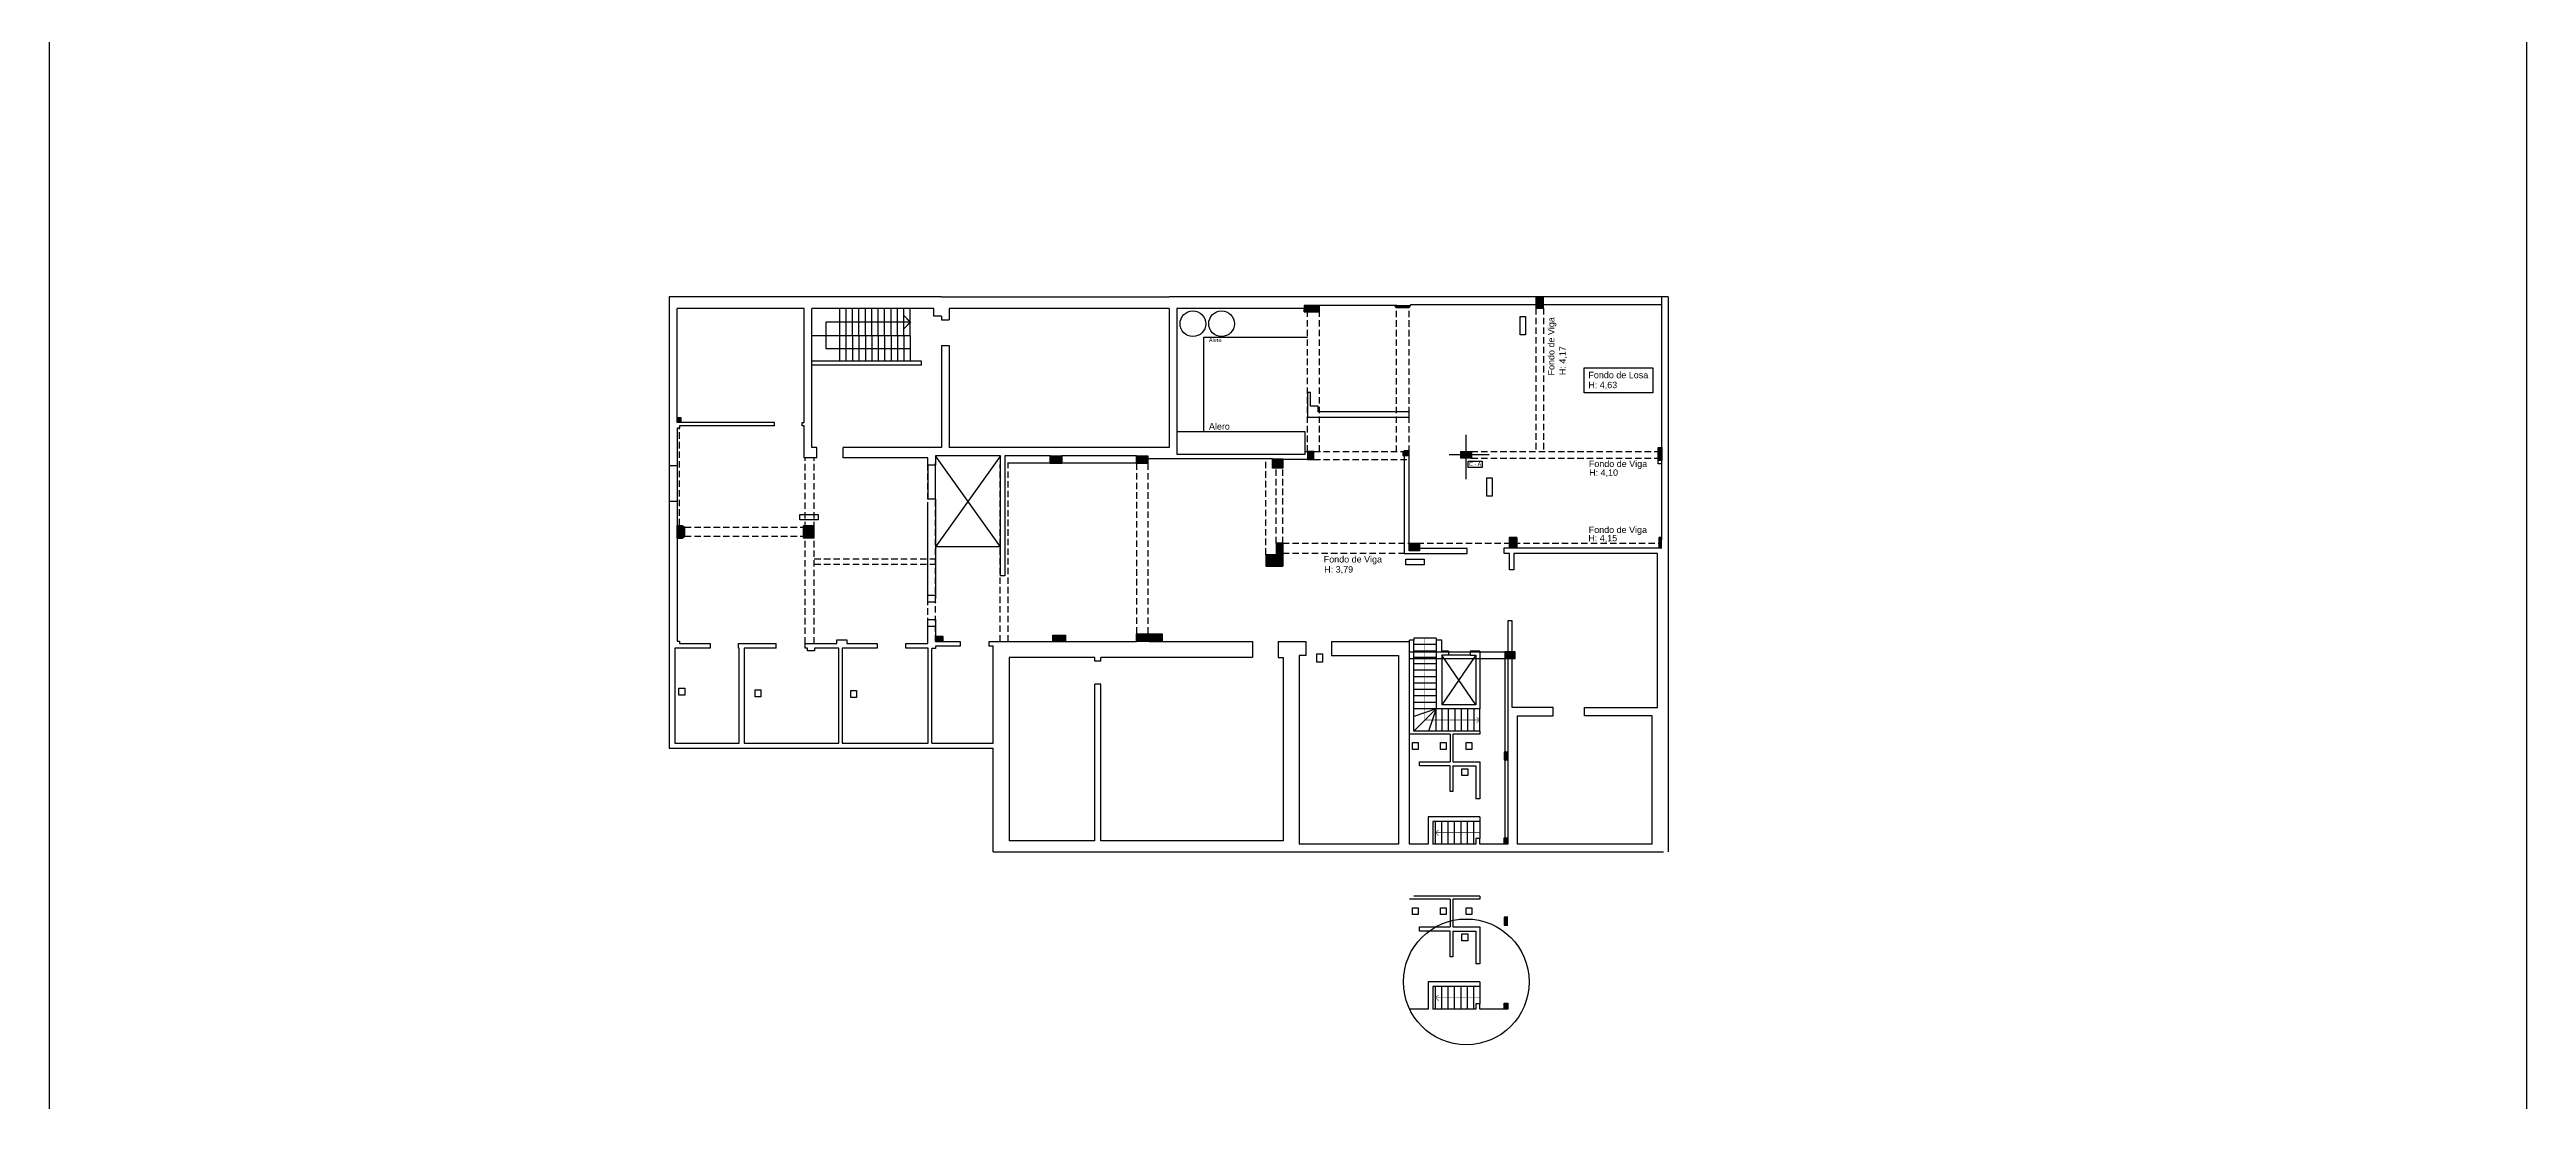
# Model space of a CAD drawing. Header units: millimetres. Extents: x 58411 to 366943, y -302717 to -95300.
# Drawn here: x 270412 to 366943, y -196226 to -155235 of the extents above; entities that cross this region are included whole.
import ezdxf

# ---------------------------------------------------------------- set-up
doc = ezdxf.new("R2010")
doc.units = ezdxf.units.MM
doc.header["$LTSCALE"] = 1000
doc.linetypes.add('DASHDOT', pattern=[1, 0.5, -0.25, 0, -0.25])
doc.linetypes.add('HIDDEN', pattern=[0.375, 0.25, -0.125])
for name, color, linetype in [('a-Columnas', 12, 'Continuous'), ('A-Cotas 100', 191, 'Continuous'), ('A-Des-Rel', 6, 'Continuous'), ('A-Estructura', 86, 'Continuous'), ('A-MURHATCH NUEVOS', 24, 'Continuous'), ('A-Muros', 3, 'Continuous'), ('A-Murvis', 1, 'Continuous'), ('a-tex-estructura', 7, 'Continuous')]:
    doc.layers.add(name, color=color, linetype=linetype)
doc.layers.add('P-Ventana', color=6, linetype='Continuous', plot=False)
doc.styles.add('SW-100', font='swiss.ttf', dxfattribs={"height": 200})

msp = doc.modelspace()

# ---------------------------------------------------------------- hatches: boundary and pattern name
at = {"layer": 'a-Columnas'}
h = msp.add_hatch(color=12, dxfattribs=at)
h.dxf.hatch_style = 1
h.paths.add_polyline_path([(328337.663, -165314.362), (328637.663, -165314.362), (328637.663, -164874.671), (328337.663, -164874.671)])
h = msp.add_hatch(color=12, dxfattribs=at)
h.dxf.hatch_style = 1
h.paths.add_polyline_path([(319907.663, -165204.671), (319307.663, -165204.671), (319307.663, -165454.671), (319907.663, -165454.671)])
h = msp.add_hatch(color=12, dxfattribs=at)
h.dxf.hatch_style = 1
h.paths.add_polyline_path([(323452.057, -165204.671), (322845.269, -165204.671), (322898.663, -165289.224), (323398.663, -165289.224)])
h = msp.add_hatch(color=12, dxfattribs=at)
h.dxf.hatch_style = 1
h.paths.add_polyline_path([(295016.531, -169574.671), (294867.451, -169574.671), (294867.451, -169774.671), (295016.531, -169774.671)])
h = msp.add_hatch(color=12, dxfattribs=at)
h.dxf.hatch_style = 1
h.paths.add_polyline_path([(333247.663, -170746.929), (333107.663, -170746.929), (333107.663, -171246.929), (333247.663, -171246.929)])
h = msp.add_hatch(color=12, dxfattribs=at)
h.dxf.hatch_style = 1
h.paths.add_polyline_path([(309857.663, -171064.671), (309407.663, -171064.671), (309407.663, -171364.671), (309857.663, -171364.671)])
h = msp.add_hatch(color=12, dxfattribs=at)
h.dxf.hatch_style = 1
h.paths.add_polyline_path([(313217.663, -171064.671), (312767.663, -171064.671), (312767.663, -171364.671), (313217.663, -171364.671)])
h = msp.add_hatch(color=12, dxfattribs=at)
h.dxf.hatch_style = 1
h.paths.add_polyline_path([(318477.663, -171204.671), (318477.843, -171184.671), (318077.663, -171184.671), (318077.663, -171554.671), (318477.663, -171554.671)])
h = msp.add_hatch(color=12, dxfattribs=at)
h.dxf.hatch_style = 1
h.paths.add_polyline_path([(319687.663, -170904.671), (319437.663, -170904.671), (319437.663, -171204.671), (319687.663, -171204.671)])
h = msp.add_hatch(color=12, dxfattribs=at)
h.dxf.hatch_style = 1
h.paths.add_polyline_path([(323397.663, -170904.671), (323147.663, -170904.671), (323147.663, -171054.671), (323397.663, -171054.671)])
h = msp.add_hatch(color=12, dxfattribs=at)
h.dxf.hatch_style = 1
h.paths.add_polyline_path([(325826.346, -170894.663), (325621.346, -170894.663), (325621.346, -171029.663), (325826.346, -171029.663)])
h.paths.add_polyline_path([(325621.346, -170894.663), (325416.346, -170894.663), (325416.346, -171029.663), (325621.346, -171029.663)])
h.paths.add_polyline_path([(325621.346, -171029.663), (325416.346, -171029.663), (325416.346, -171164.663), (325621.346, -171164.663)])
h.paths.add_polyline_path([(325826.346, -171029.663), (325621.346, -171029.663), (325621.346, -171164.663), (325826.346, -171164.663)])
h = msp.add_hatch(color=12, dxfattribs=at)
h.dxf.hatch_style = 1
h.paths.add_polyline_path([(295167.854, -173852.961), (295066.531, -173776.807), (294866.531, -173776.807), (294866.531, -174276.807), (295066.531, -174276.807), (295167.854, -174200.653)])
h = msp.add_hatch(color=12, dxfattribs=at)
h.dxf.hatch_style = 1
h.paths.add_polyline_path([(300201.531, -173776.807), (299801.531, -173776.807), (299801.531, -174276.807), (300201.531, -174276.807)])
h = msp.add_hatch(color=12, dxfattribs=at)
h.dxf.hatch_style = 1
h.paths.add_polyline_path([(318477.663, -174470.096), (318217.663, -174470.096), (318217.663, -174920.096), (317817.663, -174920.096), (317817.663, -175370.096), (318477.663, -175370.096)])
h = msp.add_hatch(color=12, dxfattribs=at)
h.dxf.hatch_style = 1
h.paths.add_polyline_path([(323797.663, -174465.42), (323397.663, -174465.42), (323397.663, -174765.42), (323797.663, -174765.42)])
h = msp.add_hatch(color=12, dxfattribs=at)
h.dxf.hatch_style = 1
h.paths.add_polyline_path([(327600.234, -174255.42), (327300.234, -174255.42), (327300.234, -174655.42), (327600.234, -174655.42)])
h = msp.add_hatch(color=12, dxfattribs=at)
h.dxf.hatch_style = 1
h.paths.add_polyline_path([(333227.663, -174255.42), (333127.663, -174255.42), (333127.663, -174465.42), (333227.663, -174465.42)])
h.paths.add_polyline_path([(333227.663, -174465.42), (333127.663, -174465.42), (333127.663, -174655.42), (333227.663, -174655.42)])
h = msp.add_hatch(color=12, dxfattribs=at)
h.dxf.hatch_style = 1
h.paths.add_polyline_path([(305237.663, -178123.708), (304937.663, -178123.708), (304937.663, -178303.708), (305237.663, -178303.708)])
h.paths.add_polyline_path([(305237.663, -178103.708), (304937.663, -178103.708), (304937.663, -178123.708), (305237.663, -178123.708)])
h = msp.add_hatch(color=12, dxfattribs=at)
h.dxf.hatch_style = 1
h.paths.add_polyline_path([(310007.663, -178053.708), (309507.663, -178053.708), (309507.663, -178303.708), (310007.663, -178303.708)])
h = msp.add_hatch(color=12, dxfattribs=at)
h.dxf.hatch_style = 1
h.paths.add_polyline_path([(313267.663, -178003.708), (312767.663, -178003.708), (312767.663, -178303.708), (313267.663, -178303.708)])
h = msp.add_hatch(color=12, dxfattribs=at)
h.dxf.hatch_style = 1
h.paths.add_polyline_path([(313767.663, -178003.708), (313267.663, -178003.708), (313267.663, -178303.708), (313767.663, -178303.708)])
h = msp.add_hatch(color=12, dxfattribs=at)
h.dxf.hatch_style = 1
h.paths.add_polyline_path([(327532.194, -178708.708), (327132.194, -178708.708), (327132.194, -178958.708), (327532.194, -178958.708)])
h = msp.add_hatch(color=12, dxfattribs=at)
h.dxf.hatch_style = 1
h.paths.add_polyline_path([(327247.663, -182618.708), (327097.663, -182618.708), (327097.663, -182918.708), (327247.663, -182918.708)])
h = msp.add_hatch(color=12, dxfattribs=at)
h.dxf.hatch_style = 1
h.paths.add_polyline_path([(327247.663, -185958.698), (327132.716, -185958.698), (327132.716, -186193.708), (327247.663, -186193.708)])
h.paths.add_polyline_path([(327132.716, -185958.698), (327097.663, -185958.698), (327097.663, -186193.708), (327132.716, -186193.708)])
h = msp.add_hatch(color=12, dxfattribs=at)
h.dxf.hatch_style = 1
h.paths.add_polyline_path([(327247.663, -189051.095), (327097.663, -189051.095), (327097.663, -189351.095), (327247.663, -189351.095)])
h = msp.add_hatch(color=12, dxfattribs=at)
h.dxf.hatch_style = 1
h.paths.add_polyline_path([(327247.663, -192391.085), (327132.716, -192391.085), (327132.716, -192626.095), (327247.663, -192626.095)])
h.paths.add_polyline_path([(327132.716, -192391.085), (327097.663, -192391.085), (327097.663, -192626.095), (327132.716, -192626.095)])

# ---------------------------------------------------------------- linework, layer by layer
at = {"layer": 'a-Columnas', "color": 3}
for points in [[(328337.663, -165314.362), (328637.663, -165314.362), (328637.663, -164874.671), (328337.663, -164874.671)], [(295016.531, -169774.671), (294867.451, -169774.671), (294867.451, -169574.671), (295016.531, -169574.671)]]:
    msp.add_lwpolyline(points, close=True, dxfattribs=at)
at = {"layer": 'a-Columnas', "color": 12}
msp.add_lwpolyline([(313267.663, -178303.708), (313767.663, -178303.708)], dxfattribs=at)
at = {"layer": 'A-Cotas 100'}
msp.add_lwpolyline([(325700.25, -171270.084), (326244.203, -171270.084), (326244.203, -171518.695), (325700.25, -171518.695)], close=True, dxfattribs=at)
at = {"layer": 'A-Des-Rel', "ltscale": 500}
for points in [[(270412.428, -112398.674), (366942.703, -112398.674), (366942.703, -252296.398), (270412.428, -252296.398)], [(327720.486, -165636.325), (327934.181, -165636.325), (327934.181, -166352.515), (327720.486, -166352.515)], [(326423.271, -171921.758), (326636.966, -171921.758), (326636.966, -172637.949), (326423.271, -172637.949)], [(300372.032, -173352.303), (300372.032, -173565.998), (299655.842, -173565.998), (299655.842, -173352.303)], [(323987.118, -175095.482), (323987.118, -175309.177), (323270.927, -175309.177), (323270.927, -175095.482)], [(319807.043, -178785.261), (320020.738, -178785.261), (320020.738, -179101.506), (319807.043, -179101.506)], [(295165.304, -180123.822), (295165.304, -180388.611), (294938.259, -180388.611), (294938.259, -180123.822)], [(298138.067, -180192.409), (298138.067, -180457.198), (297911.022, -180457.198), (297911.022, -180192.409)], [(301865.453, -180215.272), (301865.453, -180480.06), (301638.407, -180480.06), (301638.407, -180215.272)], [(323756.39, -182242.807), (323756.39, -182507.596), (323529.344, -182507.596), (323529.344, -182242.807)], [(324842.359, -182242.807), (324842.359, -182507.596), (324615.314, -182507.596), (324615.314, -182242.807)], [(325842.767, -182242.807), (325842.767, -182507.596), (325615.721, -182507.596), (325615.721, -182242.807)], [(325685.362, -183264.271), (325685.362, -183529.06), (325458.316, -183529.06), (325458.316, -183264.271)], [(323756.39, -188675.194), (323756.39, -188939.983), (323529.344, -188939.983), (323529.344, -188675.194)], [(324842.359, -188675.194), (324842.359, -188939.983), (324615.314, -188939.983), (324615.314, -188675.194)], [(325842.767, -188675.194), (325842.767, -188939.983), (325615.721, -188939.983), (325615.721, -188675.194)], [(325685.362, -189696.658), (325685.362, -189961.447), (325458.316, -189961.447), (325458.316, -189696.658)]]:
    msp.add_lwpolyline(points, close=True, dxfattribs=at)
msp.add_circle((325624.758, -191566.095), 2449.764, dxfattribs=at)
at = {"layer": 'A-Estructura', "linetype": 'HIDDEN'}
for points in [[(319437.663, -170904.671), (319437.663, -165454.671)], [(319907.663, -170904.671), (319907.663, -165454.671)], [(322902.939, -170911.443), (322902.939, -165289.224)], [(323402.939, -170911.443), (323402.939, -165289.224)], [(328337.663, -165314.362), (328337.663, -170894.663)], [(328637.663, -165314.362), (328637.663, -170894.663)], [(294966.531, -173776.807), (294966.531, -169994.671)], [(299866.531, -178383.708), (299866.531, -171144.671)], [(300216.531, -178383.708), (300216.531, -171144.671)], [(304637.663, -178383.708), (304637.663, -171407.771)], [(304937.663, -178303.708), (304937.663, -171327.771)], [(307466.458, -178303.708), (307466.458, -171407.771)], [(307766.458, -178303.708), (307766.458, -171327.771)], [(312767.663, -171364.671), (312767.663, -178003.708)], [(313217.663, -171364.671), (313217.663, -178003.708)], [(317817.663, -174920.096), (317817.663, -171184.671)], [(318217.663, -174470.096), (318217.663, -171534.671)], [(318477.663, -174470.096), (318477.663, -171534.671)], [(319687.663, -170904.671), (323397.663, -170904.671)], [(319687.663, -171204.671), (323397.663, -171204.671)], [(325826.346, -170894.663), (333107.663, -170894.663)], [(325826.346, -171164.663), (333107.663, -171164.663)], [(304637.663, -176503.708), (304637.663, -172753.708)], [(304937.663, -172753.708), (304937.663, -174613.708), (304937.663, -176503.708)], [(304637.663, -176766.807), (304637.663, -173016.807)], [(304937.663, -173016.807), (304937.663, -174876.807), (304937.663, -176766.807)], [(295167.854, -173852.961), (299801.531, -173852.961)], [(295167.854, -174200.653), (299801.531, -174200.653)], [(318477.663, -174465.42), (333227.663, -174465.42)], [(300216.531, -175085.313), (304937.663, -175085.313)], [(300216.531, -175285.313), (304937.663, -175285.313)], [(318477.663, -174855.42), (323207.663, -174855.42)]]:
    msp.add_lwpolyline(points, dxfattribs=at)
at = {"layer": 'A-Estructura', "linetype": 'HIDDEN', "ltscale": 358}
for points in [[(312767.663, -171354.671), (307766.458, -171354.671)], [(323407.663, -178708.708), (327132.194, -178708.708)], [(323407.663, -178958.708), (327132.194, -178958.708)], [(327132.716, -178958.708), (327132.716, -186193.708)]]:
    msp.add_lwpolyline(points, dxfattribs=at)
at = {"layer": 'A-MURHATCH NUEVOS', "color": 24, "linetype": 'HIDDEN', "ltscale": 250}
for points in [[(315397.085, -170134.289), (315397.085, -166440.636), (319437.663, -166440.636)], [(319347.663, -170904.671), (319347.663, -170134.289), (314347.663, -170134.289)]]:
    msp.add_lwpolyline(points, dxfattribs=at)
at = {"layer": 'A-Muros'}
for p, q in [((294566.531, -164874.671), (294566.531, -171194.671)), ((333487.663, -164874.671), (314047.663, -164874.671)), ((333487.663, -164874.671), (314047.663, -164874.671)), ((333247.663, -170844.671), (333247.663, -164874.671)), ((333487.663, -164874.671), (333487.663, -186493.708)), ((294566.531, -165137.771), (294566.531, -171457.771)), ((294866.531, -169674.671), (294866.531, -165324.671)), ((294866.531, -169674.671), (294866.531, -165587.771)), ((305167.663, -165624.671), (305167.663, -165769.384)), ((314047.663, -165324.671), (305467.663, -165324.671)), ((305467.663, -165324.671), (305467.663, -165769.384)), ((314047.663, -165324.671), (314047.663, -170744.671)), ((314047.663, -165324.671), (314047.663, -170744.671)), ((314347.663, -165324.671), (314347.663, -171004.671)), ((319307.663, -165324.671), (314347.663, -165324.671)), ((314347.663, -165324.671), (314347.663, -171004.671)), ((319307.663, -165454.671), (319307.663, -165324.671)), ((322913.663, -165204.671), (319907.663, -165204.671)), ((323383.663, -165289.224), (322913.663, -165289.224)), ((328337.663, -165184.671), (323452.057, -165184.671)), ((333247.663, -165184.671), (328637.663, -165184.671)), ((333247.663, -170859.671), (333247.663, -165184.671)), ((305167.663, -166769.384), (305167.663, -170744.671)), ((305467.663, -166769.384), (305467.663, -170744.671)), ((294966.531, -169674.671), (294866.531, -169674.671)), ((294966.531, -169774.671), (294966.531, -169674.671)), ((298666.531, -169894.671), (298666.531, -169774.671)), ((299746.531, -169894.671), (299746.531, -169774.671)), ((299746.531, -169774.671), (299816.531, -169774.671)), ((294966.531, -169994.671), (294866.531, -169994.671)), ((294866.531, -169994.671), (294866.531, -171194.671)), ((294966.531, -169994.671), (294866.531, -169994.671)), ((294866.531, -170257.771), (294866.531, -171457.771)), ((298666.531, -169894.671), (294966.531, -169894.671)), ((294966.531, -169894.671), (294966.531, -169994.671)), ((294966.531, -169894.671), (294966.531, -169994.671)), ((299816.531, -169894.671), (299746.531, -169894.671)), ((299816.531, -171144.671), (299816.531, -169894.671)), ((300316.531, -171144.671), (300316.531, -170744.671)), ((301346.531, -171144.671), (301346.531, -170744.671)), ((305167.663, -170744.671), (301346.531, -170744.671)), ((314047.663, -170744.671), (305467.663, -170744.671)), ((333107.663, -171374.671), (333107.663, -170844.671)), ((333107.663, -170844.671), (333247.663, -170844.671)), ((300316.531, -171144.671), (299816.531, -171144.671)), ((304637.663, -171144.671), (301346.531, -171144.671)), ((304637.663, -171434.671), (304637.663, -171144.671)), ((307467.663, -171064.671), (304937.663, -171064.671)), ((307467.663, -175743.708), (307467.663, -171064.671)), ((307467.663, -175743.708), (307467.663, -171064.671)), ((309407.663, -171064.671), (307637.663, -171064.671)), ((307637.663, -171064.671), (307637.663, -175743.708)), ((309407.663, -171064.671), (307637.663, -171064.671)), ((307637.663, -171064.671), (307637.663, -175743.708)), ((312767.663, -171064.671), (309857.663, -171064.671)), ((313097.663, -171354.671), (312627.663, -171354.671)), ((312767.663, -171354.671), (312767.663, -171064.671)), ((318067.663, -171184.671), (313097.663, -171184.671)), ((313097.663, -171184.671), (313097.663, -171354.671)), ((314347.663, -171004.671), (319347.663, -171004.671)), ((314347.663, -171004.671), (319347.663, -171004.671)), ((318067.663, -171534.671), (318067.663, -171184.671)), ((318477.663, -171534.671), (318067.663, -171534.671)), ((319467.663, -171204.671), (318477.663, -171204.671)), ((318477.663, -171204.671), (318477.663, -171534.671)), ((319467.663, -171204.671), (318477.663, -171204.671)), ((318477.663, -171204.671), (318477.663, -171534.671)), ((319347.663, -171004.671), (319347.663, -170904.671)), ((319347.663, -170904.671), (319467.663, -170904.671)), ((319347.663, -171004.671), (319347.663, -170904.671)), ((319347.663, -170904.671), (319467.663, -170904.671)), ((319467.663, -170904.671), (319467.663, -171204.671)), ((333247.663, -171246.929), (333107.663, -171246.929)), ((333247.663, -171374.671), (333107.663, -171374.671)), ((333247.663, -174255.42), (333247.663, -171246.929)), ((333247.663, -174343.708), (333247.663, -171374.671)), ((327097.663, -174855.42), (327097.663, -174655.42)), ((327097.663, -174655.42), (327310.234, -174655.42)), ((327097.663, -174873.708), (327097.663, -174673.708)), ((327600.234, -174255.42), (327600.234, -174655.42)), ((327600.234, -174655.42), (333227.663, -174655.42)), ((333227.663, -174655.42), (333227.663, -174255.42)), ((333227.663, -174255.42), (333247.663, -174255.42)), ((333227.663, -174673.708), (333227.663, -174343.708)), ((333227.663, -174343.708), (333247.663, -174343.708)), ((327307.663, -174873.708), (327097.663, -174873.708)), ((327307.663, -175503.708), (327307.663, -174873.708)), ((327307.663, -175485.42), (327307.663, -174873.708)), ((327477.663, -175503.708), (327307.663, -175503.708)), ((327477.663, -174873.708), (327477.663, -175503.708)), ((304937.663, -176503.708), (304637.663, -176503.708)), ((307637.663, -175743.708), (307467.663, -175743.708)), ((307637.663, -175743.708), (307467.663, -175743.708)), ((304937.663, -176766.807), (304637.663, -176766.807)), ((304637.663, -177443.708), (304937.663, -177443.708)), ((304637.663, -178243.708), (304637.663, -177443.708)), ((304937.663, -177443.708), (304937.663, -178303.708)), ((296156.531, -178563.708), (294786.531, -178563.708)), ((294786.531, -178563.708), (294786.531, -182263.708)), ((296156.531, -178563.708), (294786.531, -178563.708)), ((294866.531, -178283.708), (294966.531, -178283.708)), ((294866.531, -178283.708), (294966.531, -178283.708)), ((294966.531, -178283.708), (294966.531, -178383.708)), ((294966.531, -178283.708), (294966.531, -178383.708)), ((294966.531, -178383.708), (296156.531, -178383.708)), ((294966.531, -178383.708), (296156.531, -178383.708)), ((296156.531, -178383.708), (296156.531, -178563.708)), ((296156.531, -178383.708), (296156.531, -178563.708)), ((297256.531, -178563.708), (297256.531, -178383.708)), ((297256.531, -178383.708), (298736.531, -178383.708)), ((297256.531, -178563.708), (297256.531, -178383.708)), ((297286.531, -178563.708), (297256.531, -178563.708)), ((297286.531, -178563.708), (297256.531, -178563.708)), ((297286.531, -182263.708), (297286.531, -178563.708)), ((297286.531, -178563.708), (297286.531, -178563.708)), ((297286.531, -178563.708), (297286.531, -178563.708)), ((297286.531, -178563.708), (297286.531, -178563.708)), ((297286.531, -178563.708), (297286.531, -178563.708)), ((298736.531, -178563.708), (297486.531, -178563.708)), ((297486.531, -178563.708), (297486.531, -182263.708)), ((298736.531, -178563.708), (298736.531, -178383.708)), ((299866.531, -178563.708), (299866.531, -178383.708)), ((299956.531, -178563.708), (299866.531, -178563.708)), ((299956.531, -178663.708), (299956.531, -178563.708)), ((301166.531, -178563.708), (300226.531, -178563.708)), ((300226.531, -178563.708), (300226.531, -178663.708)), ((301166.531, -182263.708), (301166.531, -178563.708)), ((301306.531, -178563.708), (301306.531, -182263.708)), ((303786.531, -178563.708), (303786.531, -178383.708)), ((303786.531, -178383.708), (304637.663, -178383.708)), ((304657.663, -178563.708), (303786.531, -178563.708)), ((304637.663, -177706.807), (304937.663, -177706.807)), ((304637.663, -178243.708), (304637.663, -177706.807)), ((304637.663, -178383.708), (304637.663, -178243.708)), ((304637.663, -178243.708), (304637.663, -178243.708)), ((304657.663, -182263.708), (304657.663, -178563.708)), ((304937.663, -178573.708), (304797.663, -178573.708)), ((304797.663, -182263.708), (304797.663, -178573.708)), ((304937.663, -177706.807), (304937.663, -178303.708)), ((304937.663, -178303.708), (305897.663, -178303.708)), ((305897.663, -178483.708), (304937.663, -178483.708)), ((304937.663, -178483.708), (304937.663, -178573.708)), ((305031.41, -178243.708), (305031.41, -178243.708)), ((305897.663, -178303.708), (305897.663, -178483.708)), ((307037.663, -178483.708), (307037.663, -178303.708)), ((307037.663, -178303.708), (309507.663, -178303.708)), ((307187.663, -178483.708), (307037.663, -178483.708)), ((307187.663, -182263.708), (307187.663, -178483.708)), ((309507.663, -178303.708), (309507.663, -178053.708)), ((309507.663, -178053.708), (310007.663, -178053.708)), ((309507.663, -178296.807), (310027.663, -178296.807)), ((310007.663, -178053.708), (310007.663, -178303.708)), ((310007.663, -178303.708), (312767.663, -178303.708)), ((312767.663, -178003.708), (313767.663, -178003.708)), ((312767.663, -178303.708), (312767.663, -178023.708)), ((313767.663, -178003.708), (313767.663, -178303.708)), ((313767.663, -178303.708), (317297.663, -178303.708)), ((317297.663, -178303.708), (317297.663, -178923.708)), ((318297.663, -178303.708), (318297.663, -178923.708)), ((318297.663, -178303.708), (319377.663, -178303.708)), ((319377.663, -178303.708), (319377.663, -178853.708)), ((320377.663, -178303.708), (320377.663, -178853.708)), ((323407.663, -186193.708), (323407.663, -178253.708)), ((323577.663, -181793.708), (323577.663, -178253.708)), ((300226.531, -178663.708), (299956.531, -178663.708)), ((311147.663, -179063.708), (311147.663, -178923.708)), ((311387.663, -179063.708), (311387.663, -178923.708)), ((318297.663, -178923.708), (318487.663, -178923.708)), ((318487.663, -178923.708), (318487.663, -186063.708)), ((319377.663, -178853.708), (319107.663, -178853.708)), ((319107.663, -178853.708), (319107.663, -186193.708)), ((323407.663, -181913.708), (323407.663, -178733.708)), ((323407.663, -178733.708), (323407.663, -178733.708)), ((324927.663, -178683.708), (324927.663, -178833.708)), ((326157.663, -178683.708), (325777.663, -178683.708)), ((325777.663, -178683.708), (325777.663, -178833.708)), ((325997.663, -178833.708), (325997.663, -180773.708)), ((326157.663, -178683.708), (326157.663, -180923.708)), ((311147.663, -186063.708), (311147.663, -179963.708)), ((311387.663, -186063.708), (311387.663, -179963.708)), ((326157.663, -180923.708), (324447.663, -180923.708)), ((325997.663, -180773.708), (324667.663, -180773.708)), ((294786.531, -182263.708), (297286.531, -182263.708)), ((297486.531, -182263.708), (301166.531, -182263.708)), ((301306.531, -182263.708), (304657.663, -182263.708)), ((304797.663, -182263.708), (307187.663, -182263.708)), ((324997.663, -181913.708), (323407.663, -181913.708)), ((326157.663, -181793.708), (323577.663, -181793.708)), ((326157.663, -181913.708), (325097.663, -181913.708)), ((307187.663, -186493.708), (307187.663, -182463.708)), ((326157.663, -185133.708), (324137.663, -185133.708)), ((326157.663, -185313.708), (324317.663, -185313.708)), ((324317.663, -185313.708), (324317.663, -186193.708)), ((318487.663, -186063.708), (311387.663, -186063.708)), ((322987.663, -186193.708), (319107.663, -186193.708)), ((324137.663, -186193.708), (323407.663, -186193.708)), ((324137.663, -185572.559), (324137.663, -186193.708)), ((325997.663, -186193.708), (324317.663, -186193.708)), ((327247.663, -186193.708), (326157.663, -186193.708)), ((332867.663, -186193.708), (327617.663, -186193.708)), ((326157.663, -188226.095), (323577.663, -188226.095)), ((324997.663, -188346.095), (323407.663, -188346.095)), ((326157.663, -188346.095), (325097.663, -188346.095)), ((326157.663, -191566.095), (324137.663, -191566.095)), ((324137.663, -192004.946), (324137.663, -192626.095)), ((326157.663, -191746.095), (324317.663, -191746.095)), ((324317.663, -191746.095), (324317.663, -192626.095)), ((324137.663, -192626.095), (323407.663, -192626.095)), ((325997.663, -192626.095), (324317.663, -192626.095)), ((327247.663, -192626.095), (326157.663, -192626.095))]:
    msp.add_line(p, q, dxfattribs=at)
for points in [[(305167.663, -164874.671), (294566.531, -164874.671)], [(305167.663, -164874.671), (314047.663, -164874.671)], [(299816.531, -165324.671), (294866.531, -165324.671)], [(299816.531, -169774.671), (299816.531, -165324.671)], [(304878.626, -165324.671), (300116.531, -165324.671)], [(300116.531, -170744.671), (300116.531, -165324.671)], [(305167.663, -165624.671), (304878.626, -165624.671), (304878.626, -165324.671)], [(305167.663, -165769.384), (305467.663, -165769.384)], [(319307.663, -165204.671), (319307.663, -165454.671), (319907.663, -165454.671), (319907.663, -165204.671), (319307.663, -165204.671)], [(323398.663, -165289.224), (322898.663, -165289.224), (322845.269, -165204.671)], [(322845.269, -165204.671), (323452.057, -165204.671)], [(322898.663, -165289.224), (323398.663, -165289.224), (323452.057, -165204.671)], [(323452.057, -165204.671), (323452.057, -165184.671)], [(305167.663, -166769.384), (305467.663, -166769.384)], [(304398.626, -167534.671), (304398.626, -167384.671), (300116.531, -167384.671)], [(304398.626, -167534.671), (300116.531, -167534.671)], [(323397.663, -169554.671), (323397.663, -169354.671), (319857.663, -169354.671), (319857.663, -169134.671), (319557.663, -169134.671), (319557.663, -168604.671), (319437.663, -168604.671), (319437.663, -169554.671), (323397.663, -169554.671)], [(298666.531, -169774.671), (294966.531, -169774.671)], [(300316.531, -170744.671), (300116.531, -170744.671)], [(294866.531, -171457.771), (294566.531, -171457.771)], [(304937.663, -171064.671), (304937.663, -171434.671)], [(318477.663, -171204.671), (318477.663, -171554.671), (318077.663, -171554.671), (318077.663, -171184.671), (318477.843, -171184.671), (318477.663, -171204.671)], [(319437.663, -171204.671), (319687.663, -171204.671), (319687.663, -170904.671), (319437.663, -170904.671), (319437.663, -171204.671)], [(323397.663, -170904.671), (323147.663, -170904.671), (323147.663, -171054.671), (323397.663, -171054.671), (323397.663, -170904.671)], [(325657.663, -174873.708), (325657.663, -174673.708), (323657.663, -174673.708), (323657.663, -174483.708), (323397.663, -174483.708), (323397.663, -170874.671), (323207.663, -170874.671), (323207.663, -174873.708), (325657.663, -174873.708)], [(325416.346, -170894.663), (325826.346, -170894.663), (325826.346, -171164.663), (325416.346, -171164.663), (325416.346, -170894.663)], [(294566.531, -172583.708), (294566.531, -182463.708)], [(294866.531, -172583.708), (294866.531, -173513.708)], [(294866.531, -172846.807), (294566.531, -172846.807)], [(294866.531, -172846.807), (294866.531, -178283.708)], [(294866.531, -173776.807), (295026.531, -173776.807)], [(294866.531, -173776.807), (295066.531, -173776.807), (295167.854, -173852.961), (295167.854, -173852.961)], [(294866.531, -174276.807), (294866.531, -173776.807)], [(294866.531, -174276.807), (295066.531, -174276.807), (295167.854, -174200.653), (295167.854, -173852.961)], [(299801.531, -173776.807), (300201.531, -173776.807), (300201.531, -174276.807), (299801.531, -174276.807), (299801.531, -173776.807)], [(318477.663, -174470.096), (318217.663, -174470.096), (318217.663, -174920.096), (317817.663, -174920.096), (317817.663, -175370.096), (318477.663, -175370.096)], [(318477.663, -174470.096), (318477.663, -175370.096)], [(323397.663, -174465.42), (323797.663, -174465.42), (323797.663, -174765.42), (323397.663, -174765.42), (323397.663, -174465.42)], [(327600.234, -174255.42), (327300.234, -174255.42), (327300.234, -174655.42), (327600.234, -174655.42), (327600.234, -174255.42)], [(332867.663, -186193.708), (332867.663, -181203.708), (330237.663, -181203.708), (330237.663, -180873.708), (333077.663, -180873.708), (333077.663, -174873.708), (327477.663, -174873.708), (327477.663, -175485.42)], [(327417.663, -180873.708), (327417.663, -177503.708), (327247.663, -177503.708), (327247.663, -186193.708)], [(299866.531, -178383.708), (301096.531, -178383.708), (301096.531, -178243.708), (301486.531, -178243.708), (301486.531, -178383.708), (302666.531, -178383.708), (302666.531, -178563.708), (301306.531, -178563.708)], [(304937.663, -178103.708), (304937.663, -178303.708), (305237.663, -178303.708), (305237.663, -178103.708), (304937.663, -178103.708)], [(312767.663, -178303.708), (312767.663, -178003.708)], [(320377.663, -178303.708), (323407.663, -178303.708)], [(323577.663, -178253.708), (323407.663, -178253.708)], [(324667.663, -178253.708), (324447.663, -178253.708), (324447.663, -180923.708)], [(324927.663, -178683.708), (324667.663, -178683.708), (324667.663, -178253.708)], [(311147.663, -178923.708), (307807.663, -178923.708), (307807.663, -186063.708)], [(311387.663, -179063.708), (311147.663, -179063.708)], [(317297.663, -178923.708), (311387.663, -178923.708)], [(320377.663, -178853.708), (322987.663, -178853.708), (322987.663, -186193.708)], [(324927.663, -178833.708), (324667.663, -178833.708), (324667.663, -180773.708)], [(325777.663, -178833.708), (325997.663, -178833.708)], [(327532.194, -178958.708), (327532.194, -178708.708), (327132.194, -178708.708), (327132.194, -178958.708), (327532.194, -178958.708)], [(311387.663, -179963.708), (311147.663, -179963.708)], [(327617.663, -186193.708), (327617.663, -181203.708), (329017.663, -181203.708), (329017.663, -180873.708), (327417.663, -180873.708)], [(324997.663, -181913.708), (324997.663, -182993.708)], [(325097.663, -181913.708), (325097.663, -182993.708), (326157.663, -182993.708), (326157.663, -184433.708)], [(326157.663, -181793.708), (326157.663, -181913.708)], [(294566.531, -182463.708), (307187.663, -182463.708)], [(324997.663, -183153.708), (323807.663, -183153.708), (323807.663, -182993.708), (324997.663, -182993.708)], [(325097.663, -183153.708), (325097.663, -184153.708), (324997.663, -184153.708), (324997.663, -183153.708)], [(325097.663, -183153.708), (325997.663, -183153.708), (325997.663, -184433.708)], [(327247.663, -182618.708), (327097.663, -182618.708), (327097.663, -182918.708), (327247.663, -182918.708)], [(324137.663, -185133.708), (324137.663, -186193.708)], [(326157.663, -184433.708), (325997.663, -184433.708)], [(326157.663, -185133.708), (326157.663, -185313.708)], [(311147.663, -186063.708), (307807.663, -186063.708)], [(326157.663, -185983.708), (325997.663, -185983.708), (325997.663, -186193.708)], [(326157.663, -186193.708), (326157.663, -185983.708)], [(307187.663, -186493.708), (333317.663, -186493.708)], [(326157.663, -188226.095), (326157.663, -188346.095)], [(324997.663, -188346.095), (324997.663, -189426.095)], [(325097.663, -188346.095), (325097.663, -189426.095), (326157.663, -189426.095), (326157.663, -190866.095)], [(327247.663, -189051.095), (327097.663, -189051.095), (327097.663, -189351.095), (327247.663, -189351.095)], [(324997.663, -189586.095), (323807.663, -189586.095), (323807.663, -189426.095), (324997.663, -189426.095)], [(325097.663, -189586.095), (325097.663, -190586.095), (324997.663, -190586.095), (324997.663, -189586.095)], [(325097.663, -189586.095), (325997.663, -189586.095), (325997.663, -190866.095)], [(326157.663, -190866.095), (325997.663, -190866.095)], [(324137.663, -191566.095), (324137.663, -192626.095)], [(326157.663, -191566.095), (326157.663, -191746.095)], [(326157.663, -192416.095), (325997.663, -192416.095), (325997.663, -192626.095)], [(326157.663, -192626.095), (326157.663, -192416.095)]]:
    msp.add_lwpolyline(points, dxfattribs=at)
at = {"layer": 'A-Muros', "linetype": 'DASHDOT', "ltscale": 80}
for points in [[(325621.346, -171970.476), (325621.346, -170251.027)], [(326512.825, -171029.663), (324957.11, -171029.663)]]:
    msp.add_lwpolyline(points, dxfattribs=at)
at = {"layer": 'A-Muros'}
for points in [[(333247.663, -171246.929), (333107.663, -171246.929), (333107.663, -170746.929), (333247.663, -170746.929)], [(309857.663, -171364.671), (309407.663, -171364.671), (309407.663, -171064.671), (309857.663, -171064.671)], [(313217.663, -171364.671), (312767.663, -171364.671), (312767.663, -171064.671), (313217.663, -171064.671)], [(333227.663, -174255.42), (333127.663, -174255.42), (333127.663, -174655.42), (333227.663, -174655.42)], [(310007.663, -178303.708), (309507.663, -178303.708), (309507.663, -178053.708), (310007.663, -178053.708)], [(312767.663, -178003.708), (313267.663, -178003.708), (313267.663, -178303.708), (312767.663, -178303.708)], [(327097.663, -185958.698), (327247.663, -185958.698), (327247.663, -186193.708), (327097.663, -186193.708)], [(327097.663, -192391.085), (327247.663, -192391.085), (327247.663, -192626.095), (327097.663, -192626.095)]]:
    msp.add_lwpolyline(points, close=True, dxfattribs=at)
at = {"layer": 'A-Murvis'}
for q in [(303708.626, -165601.819), (303708.626, -166117.523)]:
    msp.add_line((303958.626, -165859.671), q, dxfattribs=at)
for points in [[(303958.626, -165859.671), (300662.579, -165859.671), (300662.579, -166889.671), (303958.626, -166889.671)], [(301208.626, -166394.671), (301208.626, -165324.671)], [(301458.626, -166394.671), (301458.626, -165324.671)], [(301708.626, -166394.671), (301708.626, -165324.671)], [(301958.626, -166394.671), (301958.626, -165324.671)], [(302208.626, -166394.671), (302208.626, -165324.671)], [(302458.626, -166394.671), (302458.626, -165324.671)], [(302708.626, -166394.671), (302708.626, -165324.671)], [(302958.626, -166394.671), (302958.626, -165324.671)], [(303208.626, -166394.671), (303208.626, -165324.671)], [(303458.626, -166394.671), (303458.626, -165324.671)], [(303708.626, -166394.671), (303708.626, -165324.671)], [(303958.626, -166394.671), (303958.626, -165324.671)], [(301208.626, -166394.671), (300116.531, -166394.671)], [(303958.626, -166394.671), (301208.626, -166394.671)], [(301208.626, -167384.671), (301208.626, -166394.671)], [(301458.626, -167384.671), (301458.626, -166394.671)], [(303958.626, -166394.671), (301708.626, -166394.671)], [(301708.626, -166394.671), (301708.626, -167384.671)], [(301958.626, -166394.671), (301958.626, -167384.671)], [(302208.626, -166394.671), (302208.626, -167384.671)], [(302458.626, -166394.671), (302458.626, -167384.671)], [(302708.626, -166394.671), (302708.626, -167384.671)], [(302958.626, -166394.671), (302958.626, -167384.671)], [(303208.626, -166394.671), (303208.626, -167384.671)], [(303458.626, -166394.671), (303458.626, -167384.671)], [(303708.626, -166394.671), (303708.626, -167384.671)], [(303958.626, -166394.671), (303958.626, -167384.671)], [(294566.531, -171194.671), (294566.531, -172583.708)], [(294566.531, -171457.771), (294566.531, -172846.807)], [(294866.531, -171194.671), (294866.531, -172583.708)], [(294866.531, -171457.771), (294866.531, -172846.807)], [(304937.663, -171434.671), (304637.663, -171434.671)], [(304637.663, -171434.671), (304637.663, -172753.708)], [(304937.663, -172753.708), (304937.663, -171434.671)], [(304937.663, -172753.708), (304637.663, -172753.708)], [(307467.663, -174613.708), (304937.663, -174613.708)], [(324447.663, -178173.708), (323577.663, -178173.708)], [(323577.663, -178173.708), (323577.663, -178253.708)], [(324447.663, -178423.708), (323577.663, -178423.708)], [(324447.663, -178173.708), (324447.663, -178253.708)], [(324447.663, -178673.708), (323577.663, -178673.708)], [(324447.663, -178923.708), (323577.663, -178923.708)], [(324447.663, -179173.708), (323577.663, -179173.708)], [(324447.663, -179423.708), (323577.663, -179423.708)], [(325777.663, -178833.708), (324927.663, -178833.708)], [(324447.663, -179673.708), (323577.663, -179673.708)], [(324447.663, -179923.708), (323577.663, -179923.708)], [(324447.663, -180173.708), (323577.663, -180173.708)], [(324447.663, -180423.708), (323577.663, -180423.708)], [(324447.663, -180673.708), (323577.663, -180673.708)], [(324447.663, -180923.708), (323577.663, -180923.708)], [(324447.663, -180923.708), (323577.663, -181223.205)], [(324447.663, -180923.708), (323577.663, -181793.708)], [(324447.663, -180923.708), (324148.166, -181793.708)], [(324447.663, -181793.708), (324447.663, -180923.708)], [(324687.663, -181793.708), (324687.663, -180923.708)], [(324937.663, -181793.708), (324937.663, -180923.708)], [(325187.663, -181793.708), (325187.663, -180923.708)], [(325437.663, -181793.708), (325437.663, -180923.708)], [(325687.663, -181793.708), (325687.663, -180923.708)], [(325937.663, -181793.708), (325937.663, -180923.708)], [(326157.193, -181793.708), (326157.193, -180923.708)], [(324417.663, -185313.708), (324417.663, -186193.708)], [(324657.663, -185313.708), (324657.663, -186193.708)], [(324907.663, -185313.708), (324907.663, -186193.708)], [(325157.663, -185313.708), (325157.663, -186193.708)], [(325407.663, -185313.708), (325407.663, -186193.708)], [(325657.663, -185313.708), (325657.663, -186193.708)], [(325907.663, -185313.708), (325907.663, -186193.708)], [(326157.663, -185313.708), (326157.663, -185983.708)], [(324417.663, -191746.095), (324417.663, -192626.095)], [(324657.663, -191746.095), (324657.663, -192626.095)], [(324907.663, -191746.095), (324907.663, -192626.095)], [(325157.663, -191746.095), (325157.663, -192626.095)], [(325407.663, -191746.095), (325407.663, -192626.095)], [(325657.663, -191746.095), (325657.663, -192626.095)], [(325907.663, -191746.095), (325907.663, -192626.095)], [(326157.663, -191746.095), (326157.663, -192416.095)]]:
    msp.add_lwpolyline(points, dxfattribs=at)
at = {"layer": 'A-Murvis', "const_width": 50}
msp.add_lwpolyline([(303708.626, -165601.819), (303958.626, -165859.671), (303708.626, -166117.523)], dxfattribs=at)
at = {"layer": 'A-Murvis', "color": 7}
for points in [[(307467.663, -174613.708), (304937.663, -171064.671)], [(307467.663, -171064.671), (304937.663, -174613.708)], [(325997.663, -180773.708), (324667.663, -178833.708)], [(325997.663, -178833.708), (324667.663, -180773.708)]]:
    msp.add_lwpolyline(points, dxfattribs=at)
at = {"layer": 'A-Murvis', "color": 2, "linetype": 'HIDDEN', "ltscale": 500, "const_width": 20}
msp.add_lwpolyline([(324012.663, -178173.708), (324012.663, -179483.708)], dxfattribs=at)
at = {"layer": 'A-Murvis', "color": 2, "linetype": 'Continuous', "ltscale": 500, "const_width": 20}
for points in [[(324012.663, -181358.708), (324012.663, -179503.708)], [(324012.663, -181358.708), (326157.193, -181358.708)], [(326157.663, -185753.708), (324417.663, -185753.708)], [(326157.663, -192186.095), (324417.663, -192186.095)]]:
    msp.add_lwpolyline(points, dxfattribs=at)
at = {"layer": 'A-Murvis', "color": 2, "const_width": 20}
for points in [[(326029.558, -181465.156), (326157.193, -181358.708), (326029.558, -181252.26)], [(324545.298, -185860.156), (324417.663, -185753.708), (324545.298, -185647.26)], [(324545.298, -192292.543), (324417.663, -192186.095), (324545.298, -192079.647)]]:
    msp.add_lwpolyline(points, dxfattribs=at)
at = {"layer": 'A-Murvis'}
for centre in [(314969.77, -165918.527), (316088.064, -165918.527)]:
    msp.add_circle(centre, 500, dxfattribs=at)
at = {"layer": 'a-tex-estructura', "color": 1}
msp.add_lwpolyline([(330216.054, -167634.182), (332890.479, -167634.182), (332890.479, -168610.266), (330216.054, -168610.266)], close=True, dxfattribs=at)
at = {"layer": 'P-Ventana'}
for points in [[(294866.531, -169574.671), (295016.531, -169574.671), (295016.531, -169774.671)], [(312767.663, -178003.708), (313267.663, -178003.708), (313267.663, -178303.708), (312767.663, -178303.708)]]:
    msp.add_lwpolyline(points, dxfattribs=at)

# ---------------------------------------------------------------- texts
at = {"layer": 'A-Cotas 100', "style": 'SW-100'}
msp.add_text('C - A', height=150, dxfattribs=at).set_placement((325730.923, -171461.803))
at = {"layer": 'a-tex-estructura', "color": 1, "style": 'SW-100'}
for s, p in [('Fondo de Viga', (329060.221, -167935.467)), ('H: 4,17', (329498.803, -167921.519))]:
    msp.add_text(s, height=250, rotation=90, dxfattribs=at).set_placement(p)
for s, height, p in [('Alero', 150, (315596.788, -166630.995)), ('Fondo de Losa', 250, (330385.568, -168043.712)), ('H: 4,63', 250, (330380.57, -168431.425)), ('Alero', 250, (315596.788, -170043.839)), ('Fondo de Viga', 250, (330402.095, -171503.957)), ('H: 4,10', 250, (330413.624, -171846.909)), ('H: 4,15', 250, (330380.57, -174399.281)), ('Fondo de Viga', 250, (330397.396, -174073.818)), ('Fondo de Viga', 250, (320070.813, -175223.816)), ('H: 3,79', 250, (320088.894, -175615.858))]:
    msp.add_text(s, height=height, dxfattribs=at).set_placement(p)

doc.saveas('drawing.dxf')
